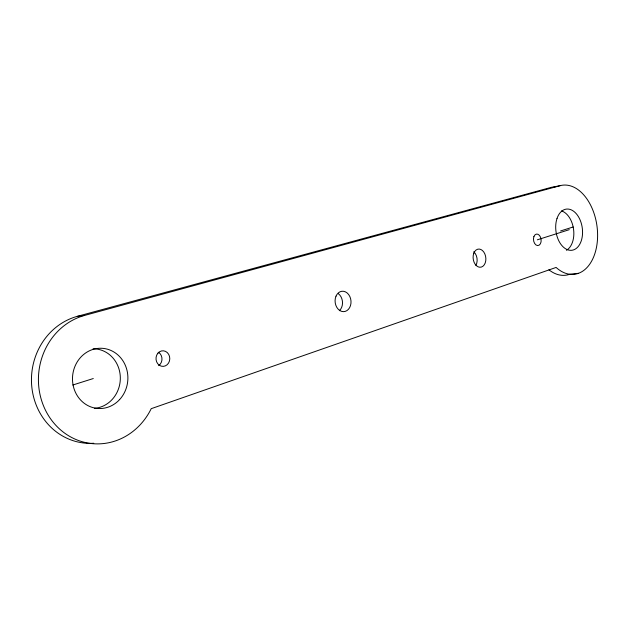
<?xml version="1.0" encoding="UTF-8"?>
<svg xmlns="http://www.w3.org/2000/svg" width="629" height="629" viewBox="0 0 629 629"><rect width="100%" height="100%" fill="white"/><g stroke="black" fill="none" stroke-linecap="round" stroke-linejoin="round"><path stroke-width="0.94" d="M537.331 239.814L569.284 229.671M72.807 385.011L93.281 378.54M560.565 230.961L573.168 226.983M84.608 315.42L560.038 185.697A44.942 28.69 82.1 0 1 597.534 238.525A44.942 28.69 82.1 0 1 556.107 267.435L151.219 408.677A65.259 59.928 -85 0 1 50.831 419.158A65.259 59.928 -85 0 1 84.608 315.42L77.343 316.34A64.543 59.535 -84.5 0 0 32.024 388.777A64.543 59.535 -84.5 0 0 93.745 443.256M77.343 316.34L551.358 187.324L560.038 185.697M578.468 273.316L569.709 274.26A44.596 28.706 82.1 0 1 548.913 269.778M554.125 186.797A44.596 28.706 82.1 0 1 556.012 186.679M561.524 210.904A20.623 13.272 82.1 0 1 573.609 229.609A20.623 13.272 82.1 0 1 566.422 250.303M93.068 348.804A29.83 27.503 -84.6 0 1 120.32 377.439A29.83 27.503 -84.6 0 1 94.389 408.347M158.516 352.287A7.721 6.856 89.7 0 1 158.673 365.622M338.378 293.704A10.143 7.925 84 0 1 339.361 310.71M473.731 251.742A9.065 6.329 82.6 0 1 475.862 265.414M557.027 218.428A20.781 13.264 82.1 0 0 570.102 250.318A20.781 13.264 82.1 0 0 580.245 220.307A20.781 13.264 82.1 0 0 557.027 218.428M533.879 236.661A5.787 3.805 82.3 0 0 537.551 245.562A5.787 3.805 82.3 0 0 540.539 237.212A5.787 3.805 82.3 0 0 533.879 236.661M119.612 399.58A30.161 27.684 -85.1 0 0 107.575 349.229A30.161 27.684 -85.1 0 0 73.373 386.395A30.161 27.684 -85.1 0 0 119.612 399.58M157.942 353.152A7.8 6.895 89.5 0 0 161.236 366.149A7.8 6.895 89.5 0 0 169.523 356.446A7.8 6.895 89.5 0 0 157.942 353.152M336.004 296.18A10.237 7.949 84 0 0 343.348 311.646A10.237 7.949 84 0 0 349.81 296.471A10.237 7.949 84 0 0 336.004 296.18M473.786 253.275A9.144 6.337 82.6 0 0 479.825 267.246A9.144 6.337 82.6 0 0 484.849 253.943A9.144 6.337 82.6 0 0 473.786 253.275"/></g></svg>
